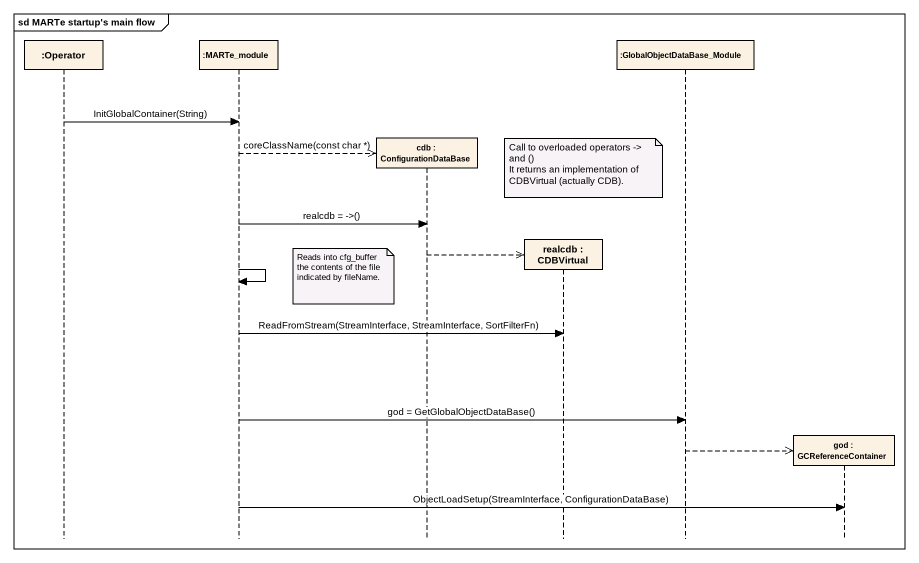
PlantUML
@startuml
mainframe sd MARTe startup's main flow
hide footbox
participant ":Operator" as Operator
participant ":MARTe_module" as MARTe_module
participant "cdb : ConfigurationDataBase" as cdb
participant "realcdb : CDBVirtual" as realcdb
participant ":GlobalObjectDataBase_Module" as GlobalObjectDataBase_Module
participant "god : GCReferenceContainer" as god

Operator -> MARTe_module : InitGlobalContainer(String)
MARTe_module -->> cdb ** : coreClassName(const char *)
note over realcdb
  Call to overloaded operators -> and ()
  It returns an implementation of CDBVirtual (actually CDB).
end note
MARTe_module -> cdb : realcdb = ->()
cdb -->> realcdb **
MARTe_module -> MARTe_module
note left of cdb : Reads into cfg_buffer the contents of the file indicated by fileName.
MARTe_module -> realcdb : ReadFromStream(StreamInterface, StreamInterface, SortFilterFn)
MARTe_module -> GlobalObjectDataBase_Module : god = GetGlobalObjectDataBase()
GlobalObjectDataBase_Module -->> god **
MARTe_module -> god : ObjectLoadSetup(StreamInterface, ConfigurationDataBase)
@enduml
